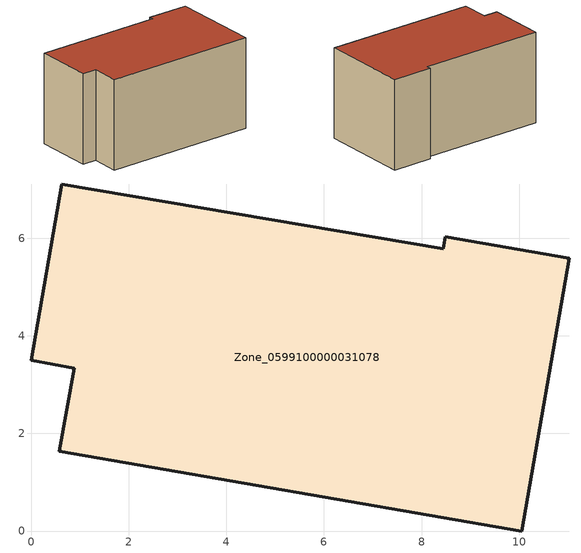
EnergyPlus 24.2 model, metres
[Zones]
Zone_0599100000031078
 floor ground (C_G): 8.49,6.03 11.03,5.59 10.06,0 0.58,1.63 0.88,3.34 0,3.5 0.63,7.11 8.45,5.78 z0
 wall outside (C_F): 11.03,5.59 8.49,6.03 8.45,5.78 0.63,7.11 0,3.5 0.88,3.34 0.58,1.63 10.06,0 11.03,5.59 z0:5.69
 roof outside (C_R): 8.45,5.78 0.63,7.11 0,3.5 0.88,3.34 0.58,1.63 10.06,0 11.03,5.59 8.49,6.03 z5.69
[BUILDING]
Pand.0599100000031078: North Axis=0; Terrain=City; Loads Convergence Tolerance Value=0.04; Temperature Convergence Tolerance Value=0.4; Solar Distribution=FullExterior; Maximum Number of Warmup Days=25; Minimum Number of Warmup Days=1
[Site:Location]
Rotterdam.The.Hague.AP_ZH_NLD Design_Conditions: Latitude=51.96; Longitude=4.45; Time Zone=1; Elevation=-4.5
[SITE:GROUNDTEMPERATURE:BUILDINGSURFACE]
18, 18, 18, 18, 18, 18, 18, 18, 18, 18, 18, 18
[MATERIAL] Thermal Absorptance=0.9; Solar Absorptance=0.7; Visible Absorptance=0.7
Name | Roughness | Thickness | Conductivity | Density | Specific Heat
G.TI.1975-1991 | MediumSmooth | 0.15 | 0.288461 | 540 | 1210
F.TI.1975-1991 | Rough | 0.3 | 0.230769 | 1920 | 840
R.TI.1975-1991 | MediumRough | 0.2 | 0.153846 | 1500 | 1000
[CONSTRUCTION]
C_G: G.TI.1975-1991
C_F: F.TI.1975-1991
C_R: R.TI.1975-1991
[ZONE]
Zone_0599100000031078: Type=1; Multiplier=1; Ceiling Height=Autocalculate; Volume=Autocalculate; Floor Area=autocalculate; Part of Total Floor Area=Yes
[ZONEINFILTRATION:DESIGNFLOWRATE]
Infil_Zone_0599100000031078: Zone or ZoneList or Space or SpaceList=Zone_0599100000031078; Schedule=AlwaysOn; Design Flow Rate Calculation Method=Flow/Area; Flow Rate per Floor Area=0.003; Constant Term Coefficient=1; Temperature Term Coefficient=0; Velocity Term Coefficient=0; Velocity Squared Term Coefficient=0
[HVACTEMPLATE:ZONE:IDEALLOADSAIRSYSTEM]
Zone_0599100000031078: Maximum Heating Supply Air Temperature=50; Minimum Cooling Supply Air Temperature=13; Maximum Heating Supply Air Humidity Ratio=0.0156; Minimum Cooling Supply Air Humidity Ratio=0.0077; Heating Limit=NoLimit; Cooling Limit=NoLimit; Dehumidification Control Type=ConstantSensibleHeatRatio; Cooling Sensible Heat Ratio=0.7; Dehumidification Setpoint=60; Humidification Control Type=None; Humidification Setpoint=30; Outdoor Air Method=None; Outdoor Air Flow Rate per Person=0.00944; Outdoor Air Flow Rate per Zone Floor Area=0; Outdoor Air Flow Rate per Zone=0; Demand Controlled Ventilation Type=None; Outdoor Air Economizer Type=NoEconomizer; Heat Recovery Type=None; Sensible Heat Recovery Effectiveness=0.7; Latent Heat Recovery Effectiveness=0.65
[ZONECONTROL:THERMOSTAT]
ThermostatControl_Zone_0599100000031078: Zone or ZoneList=Zone_0599100000031078; Control Type Schedule=DualSetpointControlType; Control 1=Thermostat_Zone_0599100000031078; Temperature Difference Between Cutout And Setpoint=0
[THERMOSTATSETPOINT:DUALSETPOINT]
Thermostat_Zone_0599100000031078: Heating Setpoint Temperature Schedule=HeatingSetpoint_Zone_0599100000031078; Cooling Setpoint Temperature Schedule=CoolingSetpoint_Zone_0599100000031078
[SCHEDULE:COMPACT]
HeatingSetpoint_Zone_0599100000031078: Through: 12/31, For: AllDays, Until: 24:00, 21
CoolingSetpoint_Zone_0599100000031078: Through: 12/31, For: AllDays, Until: 24:00, 24
DualSetpointControlType: Through: 12/31, For: AllDays, Until: 24:00, 4
AlwaysOn: Through: 12/31, For: AllDays, Until: 24:00, 1
